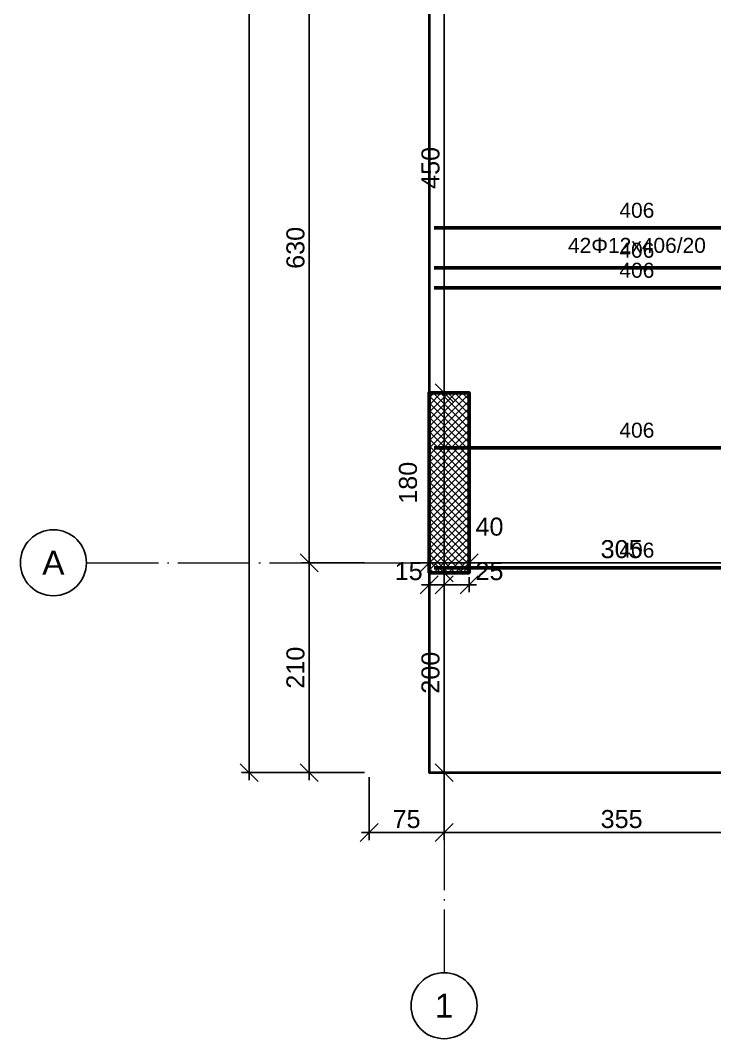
# Model space of a CAD drawing. Header units: millimetres. Extents: x -404 to 6018, y -5139 to 7890.
# Drawn here: x -349 to 345, y -466 to 553 of the extents above; entities that cross this region are included whole.
import ezdxf
from ezdxf.enums import TextEntityAlignment as Align

# ---------------------------------------------------------------- set-up
doc = ezdxf.new("R2010")
doc.units = ezdxf.units.MM
doc.linetypes.add('ZWCAD_ISO04W100', pattern=[30.5, 24, -3, 0.5, -3])
for name, color, linetype, lineweight in [('AXIS LINES', 255, 'ZWCAD_ISO04W100', 13), ('SLAB', 3, 'Continuous', 35), ('WALL', 10, 'Continuous', 53)]:
    doc.layers.add(name, color=color, linetype=linetype, lineweight=lineweight)
for name, color, linetype in [('FW_AXIS', 7, 'Continuous'), ('FW_DIM', 7, 'Continuous'), ('FW_WALL_HATCH', 8, 'Continuous'), ('REB_BOT_MESH_X', 5, 'Continuous'), ('REB_BOT_MESH_X_TEXT', 5, 'Continuous')]:
    doc.layers.add(name, color=color, linetype=linetype)
doc.styles.add('REBAR_TXT', font='arial.ttf')
doc.styles.get("Standard").update_dxf_attribs({"font": 'arial.ttf'})
doc.dimstyles.new('FW_DIM', dxfattribs={"dimtxt": 18, "dimasz": 9, "dimexe": 7.5, "dimexo": 4.5, "dimgap": 4.5, "dimtad": 1, "dimdec": 0, "dimtxsty": 'Standard', "dimtsz": 9, "dimcen": 2.5, "dimdle": 7.5, "dimclrd": 256, "dimclre": 256, "dimclrt": 7, "dimazin": 3, "dimtfac": 1, "dimtmove": 2, "dimatfit": 3})
doc.dimstyles.new('REBAR M-200', dxfattribs={"dimtxt": 15, "dimasz": 15, "dimexe": 25, "dimexo": 12.5, "dimgap": 10, "dimtad": 1, "dimdec": 0, "dimtxsty": 'Standard', "dimblk": 'NONE', "dimcen": 50, "dimse1": 1, "dimse2": 1, "dimclrd": 6, "dimclre": 6, "dimclrt": 7, "dimazin": 3, "dimtfac": 1, "dimtmove": 2, "dimatfit": 3, "dimldrblk": 'NONE', "dimlwd": 53})

# ---------------------------------------------------------------- blocks, each defined once
blk = doc.blocks.new('*D275')
at = {"color": 6, "lineweight": 53}
blk.add_line((65, 345), (470.5, 345), dxfattribs=at)
at = {"layer": 'Defpoints'}
for p in [(65, 345), (65, 345), (470.5, 345)]:
    blk.add_point(p, dxfattribs=at)
at = {"layer": 'REB_BOT_MESH_X', "color": 7, "insert": (267.75, 362.5), "char_height": 15, "attachment_point": 5}
blk.add_mtext('406', dxfattribs=at)
blk = doc.blocks.new('_NONE')
blk = doc.blocks.new('*D288')
at = {"color": 6, "lineweight": 53}
blk.add_line((65, 5), (470.5, 5), dxfattribs=at)
at = {"layer": 'Defpoints'}
for p in [(65, 5), (65, 5), (470.5, 5)]:
    blk.add_point(p, dxfattribs=at)
at = {"layer": 'REB_BOT_MESH_X', "color": 7, "insert": (267.75, 22.5), "char_height": 15, "attachment_point": 5}
blk.add_mtext('406', dxfattribs=at)
blk = doc.blocks.new('*D326')
at = {"color": 6, "lineweight": 53}
blk.add_line((65, 285), (470.5, 285), dxfattribs=at)
at = {"layer": 'Defpoints'}
for p in [(65, 285), (65, 285), (470.5, 285)]:
    blk.add_point(p, dxfattribs=at)
at = {"layer": 'REB_BOT_MESH_X', "color": 7, "insert": (267.75, 302.5), "char_height": 15, "attachment_point": 5}
blk.add_mtext('406', dxfattribs=at)
blk = doc.blocks.new('*D356')
at = {"color": 6, "lineweight": 53}
blk.add_line((65, 125), (470.5, 125), dxfattribs=at)
at = {"layer": 'Defpoints'}
for p in [(65, 125), (65, 125), (470.5, 125)]:
    blk.add_point(p, dxfattribs=at)
at = {"layer": 'REB_BOT_MESH_X', "color": 7, "insert": (267.75, 142.5), "char_height": 15, "attachment_point": 5}
blk.add_mtext('406', dxfattribs=at)
blk = doc.blocks.new('*D423')
at = {"color": 6, "lineweight": 53}
blk.add_line((65, 305), (470.5, 305), dxfattribs=at)
at = {"layer": 'Defpoints'}
for p in [(65, 305), (65, 305), (470.5, 305)]:
    blk.add_point(p, dxfattribs=at)
at = {"layer": 'REB_BOT_MESH_X', "color": 7, "insert": (267.75, 322.5), "char_height": 15, "attachment_point": 5}
blk.add_mtext('406', dxfattribs=at)
blk = doc.blocks.new('_Oblique')
at = {"color": 0, "linetype": 'ByBlock', "lineweight": -2}
blk.add_line((-0.5, -0.5), (0.5, 0.5), dxfattribs=at)
blk = doc.blocks.new('*D502')
for p, q in [((60, -4.5), (60, -19.5)), ((75, -4.5), (75, -19.5)), ((52.5, -12), (82.5, -12))]:
    blk.add_line(p, q)
at = {"layer": 'Defpoints'}
for p in [(60, 0), (75, 0), (60, -12)]:
    blk.add_point(p, dxfattribs=at)
at = {"layer": 'FW_DIM', "xscale": 18, "yscale": 18}
for p in [(60, -12), (75, -12)]:
    blk.add_blockref('_OBLIQUE', p, dxfattribs=at)
at = {"layer": 'FW_DIM', "color": 7, "insert": (39.6, 1.5), "char_height": 18, "attachment_point": 5}
blk.add_mtext('15', dxfattribs=at)
blk = doc.blocks.new('*D503')
for p, q in [((75, -4.5), (75, -19.5)), ((100, -4.5), (100, -19.5)), ((67.5, -12), (107.5, -12))]:
    blk.add_line(p, q)
at = {"layer": 'Defpoints'}
for p in [(75, 0), (100, 0), (75, -12)]:
    blk.add_point(p, dxfattribs=at)
at = {"layer": 'FW_DIM', "xscale": 18, "yscale": 18}
for p in [(75, -12), (100, -12)]:
    blk.add_blockref('_OBLIQUE', p, dxfattribs=at)
at = {"layer": 'FW_DIM', "color": 7, "insert": (120.4, 1.5), "char_height": 18, "attachment_point": 5}
blk.add_mtext('25', dxfattribs=at)
blk = doc.blocks.new('*D578')
for p, q in [((60, 14.5), (60, 17.5)), ((100, 14.5), (100, 17.5)), ((52.5, 10), (107.5, 10))]:
    blk.add_line(p, q)
at = {"layer": 'Defpoints'}
for p in [(60, 10), (60, 10), (100, 10)]:
    blk.add_point(p, dxfattribs=at)
at = {"layer": 'FW_DIM', "xscale": 18, "yscale": 18}
for p in [(60, 10), (100, 10)]:
    blk.add_blockref('_OBLIQUE', p, dxfattribs=at)
at = {"layer": 'FW_DIM', "color": 7, "insert": (120.4, 46), "char_height": 18, "attachment_point": 5}
blk.add_mtext('40', dxfattribs=at)
blk = doc.blocks.new('*D579')
for p, q in [((100, 14.5), (100, 17.5)), ((405, 14.5), (405, 17.5)), ((92.5, 10), (412.5, 10))]:
    blk.add_line(p, q)
at = {"layer": 'Defpoints'}
for p in [(100, 10), (100, 10), (405, 10)]:
    blk.add_point(p, dxfattribs=at)
at = {"layer": 'FW_DIM', "xscale": 18, "yscale": 18}
for p in [(100, 10), (405, 10)]:
    blk.add_blockref('_OBLIQUE', p, dxfattribs=at)
at = {"layer": 'FW_DIM', "color": 7, "insert": (252.5, 23.5), "char_height": 18, "attachment_point": 5}
blk.add_mtext('305', dxfattribs=at)
blk = doc.blocks.new('*D624')
for p, q in [((70.5, 0), (67.5, 0)), ((75, -207.5), (75, 7.5)), ((70.5, -200), (67.5, -200))]:
    blk.add_line(p, q)
at = {"layer": 'Defpoints'}
for p in [(75, 0), (75, -200), (75, -200)]:
    blk.add_point(p, dxfattribs=at)
at = {"layer": 'FW_DIM', "xscale": 18, "yscale": 18, "rotation": 90}
for p in [(75, 0), (75, -200)]:
    blk.add_blockref('_OBLIQUE', p, dxfattribs=at)
at = {"layer": 'FW_DIM', "color": 7, "insert": (61.5, -100), "char_height": 18, "attachment_point": 5, "rotation": 90}
blk.add_mtext('200', dxfattribs=at)
blk = doc.blocks.new('*D625')
for p, q in [((75, -7.5), (75, 187.5)), ((70.5, 180), (67.5, 180)), ((70.5, 0), (67.5, 0))]:
    blk.add_line(p, q)
at = {"layer": 'Defpoints'}
for p in [(75, 180), (75, 0), (75, 0)]:
    blk.add_point(p, dxfattribs=at)
at = {"layer": 'FW_DIM', "xscale": 18, "yscale": 18, "rotation": 90}
for p in [(75, 180), (75, 0)]:
    blk.add_blockref('_OBLIQUE', p, dxfattribs=at)
at = {"layer": 'FW_DIM', "color": 7, "insert": (39, 90), "char_height": 18, "attachment_point": 5, "rotation": 90}
blk.add_mtext('180', dxfattribs=at)
blk = doc.blocks.new('*D626')
for p, q in [((75, 172.5), (75, 637.5)), ((70.5, 630), (67.5, 630)), ((70.5, 180), (67.5, 180))]:
    blk.add_line(p, q)
at = {"layer": 'Defpoints'}
for p in [(75, 630), (75, 180), (75, 180)]:
    blk.add_point(p, dxfattribs=at)
at = {"layer": 'FW_DIM', "xscale": 18, "yscale": 18, "rotation": 90}
for p in [(75, 630), (75, 180)]:
    blk.add_blockref('_OBLIQUE', p, dxfattribs=at)
at = {"layer": 'FW_DIM', "color": 7, "insert": (61.5, 405), "char_height": 18, "attachment_point": 5, "rotation": 90}
blk.add_mtext('450', dxfattribs=at)
blk = doc.blocks.new('*D677')
for p, q in [((0, -204.5), (0, -267.5)), ((75, -204.5), (75, -267.5)), ((-7.5, -260), (82.5, -260))]:
    blk.add_line(p, q)
at = {"layer": 'Defpoints'}
for p in [(0, -200), (75, -200), (0, -260)]:
    blk.add_point(p, dxfattribs=at)
at = {"layer": 'FW_DIM', "xscale": 18, "yscale": 18}
for p in [(0, -260), (75, -260)]:
    blk.add_blockref('_OBLIQUE', p, dxfattribs=at)
at = {"layer": 'FW_DIM', "color": 7, "insert": (37.5, -246.5), "char_height": 18, "attachment_point": 5}
blk.add_mtext('75', dxfattribs=at)
blk = doc.blocks.new('*D678')
for p, q in [((75, -204.5), (75, -267.5)), ((430, -204.5), (430, -267.5)), ((67.5, -260), (437.5, -260))]:
    blk.add_line(p, q)
at = {"layer": 'Defpoints'}
for p in [(75, -200), (430, -200), (75, -260)]:
    blk.add_point(p, dxfattribs=at)
at = {"layer": 'FW_DIM', "xscale": 18, "yscale": 18}
for p in [(75, -260), (430, -260)]:
    blk.add_blockref('_OBLIQUE', p, dxfattribs=at)
at = {"layer": 'FW_DIM', "color": 7, "insert": (252.5, -246.5), "char_height": 18, "attachment_point": 5}
blk.add_mtext('355', dxfattribs=at)
blk = doc.blocks.new('*D684')
for p, q in [((-60, -207.5), (-60, 17.5)), ((-4.5, 10), (-67.5, 10)), ((-4.5, -200), (-67.5, -200))]:
    blk.add_line(p, q)
at = {"layer": 'Defpoints'}
for p in [(0, 10), (-60, -200), (0, -200)]:
    blk.add_point(p, dxfattribs=at)
at = {"layer": 'FW_DIM', "xscale": 18, "yscale": 18, "rotation": 90}
for p in [(-60, 10), (-60, -200)]:
    blk.add_blockref('_OBLIQUE', p, dxfattribs=at)
at = {"layer": 'FW_DIM', "color": 7, "insert": (-73.5, -95), "char_height": 18, "attachment_point": 5, "rotation": 90}
blk.add_mtext('210', dxfattribs=at)
blk = doc.blocks.new('*D685')
for p, q in [((-60, 2.5), (-60, 647.5)), ((-4.5, 640), (-67.5, 640)), ((-4.5, 10), (-67.5, 10))]:
    blk.add_line(p, q)
at = {"layer": 'Defpoints'}
for p in [(0, 640), (-60, 10), (0, 10)]:
    blk.add_point(p, dxfattribs=at)
at = {"layer": 'FW_DIM', "xscale": 18, "yscale": 18, "rotation": 90}
for p in [(-60, 640), (-60, 10)]:
    blk.add_blockref('_OBLIQUE', p, dxfattribs=at)
at = {"layer": 'FW_DIM', "color": 7, "insert": (-73.5, 325), "char_height": 18, "attachment_point": 5, "rotation": 90}
blk.add_mtext('630', dxfattribs=at)
blk = doc.blocks.new('*D702')
for p, q in [((-120, -207.5), (-120, 2947.59999)), ((-4.5, 2940.09999), (-127.5, 2940.09999)), ((-4.5, -200), (-127.5, -200))]:
    blk.add_line(p, q)
at = {"layer": 'Defpoints'}
for p in [(0, 2940.09999), (-120, -200), (0, -200)]:
    blk.add_point(p, dxfattribs=at)
at = {"layer": 'FW_DIM', "xscale": 18, "yscale": 18, "rotation": 90}
for p in [(-120, 2940.09999), (-120, -200)]:
    blk.add_blockref('_OBLIQUE', p, dxfattribs=at)
at = {"layer": 'FW_DIM', "color": 7, "insert": (-133.5, 1370.049995), "char_height": 18, "attachment_point": 5, "rotation": 90}
blk.add_mtext('3140', dxfattribs=at)

msp = doc.modelspace()

# ---------------------------------------------------------------- hatches: boundary and pattern name
at = {"layer": 'FW_WALL_HATCH'}
h = msp.add_hatch(dxfattribs=at)
h.set_pattern_fill('ANSI37', scale=1.6)
h.paths.add_polyline_path([(60, 0), (60, 180), (100, 180), (100, 0), (60, 0)])

# ---------------------------------------------------------------- linework, layer by layer
at = {"layer": 'AXIS LINES', "color": 0, "ltscale": 3}
for points in [[(75, 3140), (75, -400.1)], [(-282.6, 10), (2132.4, 10)]]:
    msp.add_lwpolyline(points, dxfattribs=at)
at = {"layer": 'FW_AXIS'}
for centre in [(-315.6, 10), (75, -433.1)]:
    msp.add_circle(centre, 33, dxfattribs=at)
at = {"layer": 'SLAB', "ltscale": 0.08}
msp.add_lwpolyline([(644.9, 1950), (644.9, 1490), (565, 1490), (565.1, 1529.4), (100.1, 1530), (100.1, 1410), (0, 1410), (0, 680), (0, 630), (60, 630), (60, -200), (760.1, -200), (760.1, 0), (910, 0), (910, -199.9), (1610, -199.9)], dxfattribs=at)
at = {"layer": 'WALL', "ltscale": 0.08}
msp.add_lwpolyline([(60, 0), (60, 180), (100, 180), (100, 0)], close=True, dxfattribs=at)

# ---------------------------------------------------------------- texts
at = {"layer": 'FW_AXIS', "color": 7, "style": 'REBAR_TXT'}
for s, p in [('A', (-315.6, 10)), ('1', (75, -433.1))]:
    msp.add_text(s, height=24, dxfattribs=at).set_placement(p, align=Align.MIDDLE_CENTER)
at = {"layer": 'REB_BOT_MESH_X_TEXT', "color": 7, "style": 'REBAR_TXT'}
msp.add_text('42Φ12x406/20', height=15, dxfattribs=at).set_placement((267.8, 335), align=Align.TOP_CENTER)

# ---------------------------------------------------------------- dimensions: what is measured, and where the dimension line sits
at = {"layer": 'FW_DIM'}
for base, p1, p2, picture, middle in [((-120, -200), (0, -200), (0, 2940.1), '*D702', (-133.5, 1370)), ((-60, 10), (0, 10), (0, 640), '*D685', (-73.5, 325)), ((-60, -200), (0, -200), (0, 10), '*D684', (-73.5, -95))]:
    dim = msp.add_linear_dim(base=base, p1=p1, p2=p2, angle=90, dimstyle='FW_DIM', dxfattribs=at)
    dim.commit()
    dim.dimension.update_dxf_attribs({"geometry": picture, "text_midpoint": middle})
for base, p1, p2, text, picture, middle in [((75, 180), (75, 180), (75, 630), '450', '*D626', (61.5, 405)), ((75, 0), (75, 0), (75, 180), '180', '*D625', (39, 90)), ((75, -200), (75, -200), (75, 0), '200', '*D624', (61.5, -100))]:
    dim = msp.add_linear_dim(base=base, p1=p1, p2=p2, angle=90, text=text, dimstyle='FW_DIM', override={"dimtmove": 2}, dxfattribs=at)
    dim.commit()
    dim.dimension.update_dxf_attribs({"geometry": picture, "text_midpoint": middle, "dimtype": 160})
for base, p1, p2, text, picture, middle in [((60, 10), (60, 10), (100, 10), '40', '*D578', (120.4, 46)), ((100, 10), (100, 10), (405, 10), '305', '*D579', (252.5, 23.5)), ((60, -12), (60, 0), (75, 0), '15', '*D502', (39.6, 1.5)), ((75, -12), (75, 0), (100, 0), '25', '*D503', (120.4, 1.5))]:
    dim = msp.add_linear_dim(base=base, p1=p1, p2=p2, text=text, dimstyle='FW_DIM', override={"dimtmove": 2}, dxfattribs=at)
    dim.commit()
    dim.dimension.update_dxf_attribs({"geometry": picture, "text_midpoint": middle, "dimtype": 160})
for base, p1, p2, picture, middle in [((0, -260), (0, -200), (75, -200), '*D677', (37.5, -246.5)), ((75, -260), (75, -200), (430, -200), '*D678', (252.5, -246.5))]:
    dim = msp.add_linear_dim(base=base, p1=p1, p2=p2, dimstyle='FW_DIM', dxfattribs=at)
    dim.commit()
    dim.dimension.update_dxf_attribs({"geometry": picture, "text_midpoint": middle})
at = {"layer": 'REB_BOT_MESH_X'}
for base, p1, p2, picture, middle in [((65, 345), (65, 345), (470.5, 345), '*D275', (267.75, 362.5)), ((65, 305), (65, 305), (470.5, 305), '*D423', (267.75, 322.5)), ((65, 285), (65, 285), (470.5, 285), '*D326', (267.75, 302.5)), ((65, 125), (65, 125), (470.5, 125), '*D356', (267.75, 142.5)), ((65, 5), (65, 5), (470.5, 5), '*D288', (267.75, 22.5))]:
    dim = msp.add_linear_dim(base=base, p1=p1, p2=p2, dimstyle='REBAR M-200', dxfattribs=at)
    dim.commit()
    dim.dimension.update_dxf_attribs({"geometry": picture, "text_midpoint": middle})

doc.saveas('drawing.dxf')
